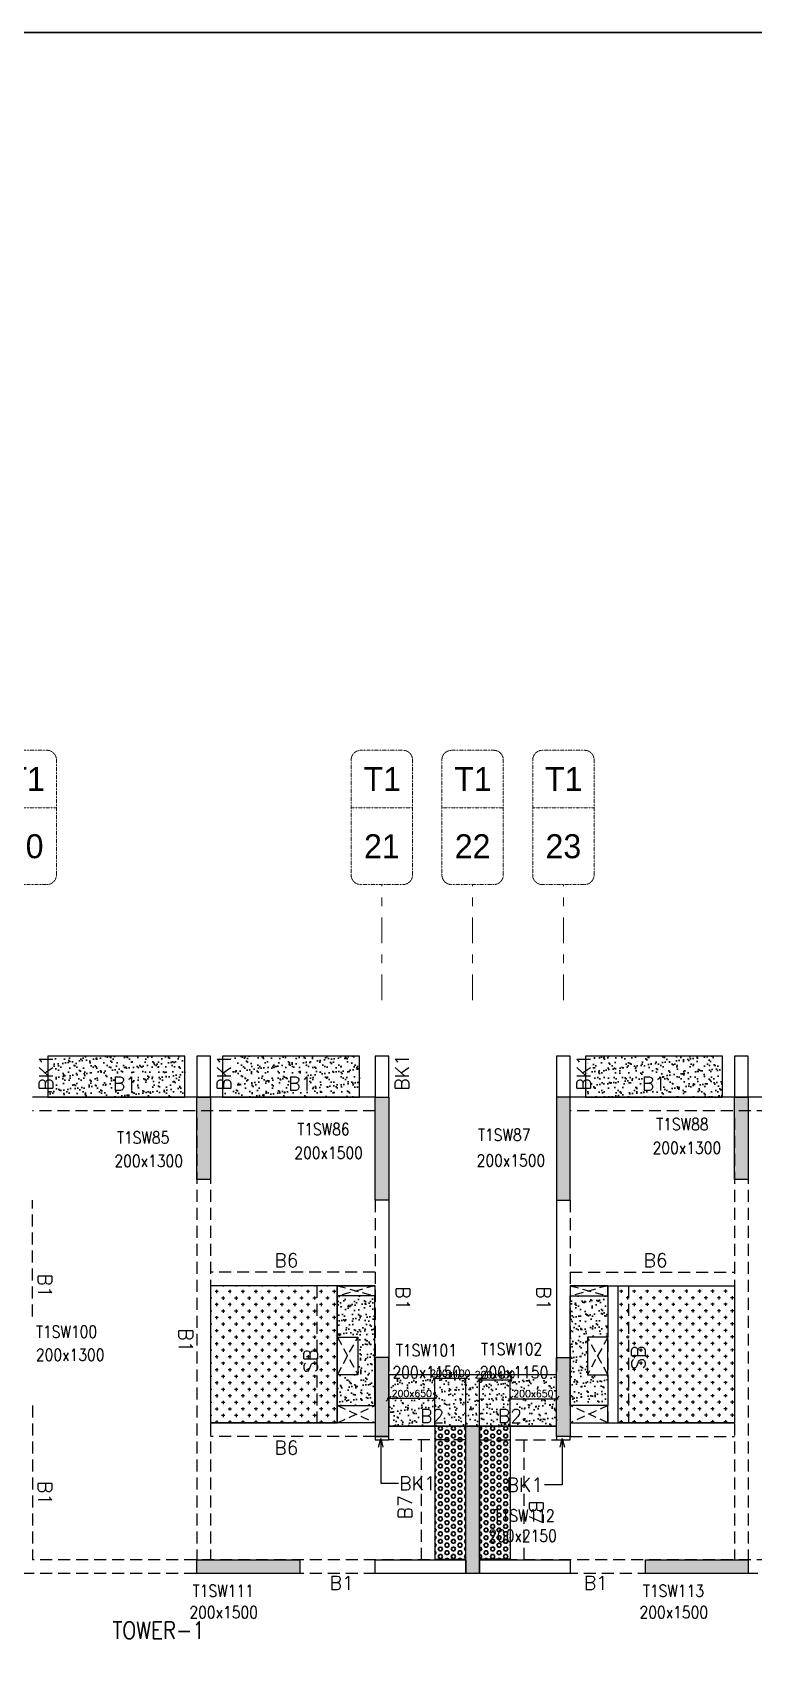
# Model space of a CAD drawing. Header units: millimetres. Extents: x 1078357 to 2594950, y -5122486 to -4636555.
# Drawn here: x 1288172 to 1298697, y -4660754 to -4636994 of the extents above; entities that cross this region are included whole.
import ezdxf
from ezdxf.enums import TextEntityAlignment as Align

# ---------------------------------------------------------------- set-up
doc = ezdxf.new("R2010")
doc.units = ezdxf.units.MM
doc.header["$PDMODE"] = 35
for name, pattern in [('CONTINOUS', [0]), ('DGN STYLE 7', [8.34, 3.75, -1.67, 1.25, -1.67]), ('HIDDEN', [0.375, 0.25, -0.125]), ('New Retail block$0$CONTINOUS', [0])]:
    doc.linetypes.add(name, pattern=pattern)
doc.layers.get('0').update_dxf_attribs({"lineweight": 0})
doc.layers.get('Defpoints').update_dxf_attribs({"lineweight": 0})
for name, color, linetype in [('B-200x325', 201, 'HIDDEN'), ('DROP SLAB', 8, 'Continuous'), ('NON STR. RCC WALL', 6, 'Continuous'), ('S-BEAM', 3, 'HIDDEN'), ('S-BEAM NO.', 6, 'Continuous'), ('S-COLUMN', 1, 'Continuous'), ('S-CUTOUT', 8, 'HIDDEN'), ('S-SLAB-PROJECTION', 54, 'New Retail block$0$CONTINOUS'), ('SLAB FOLD', 8, 'Continuous'), ('TEXT', 7, 'Continuous')]:
    doc.layers.add(name, color=color, linetype=linetype)
for name, color, linetype, lineweight in [('Boundary', 40, 'Continuous', 30), ('COL. NO.', 30, 'Continuous', 25), ('COL. SIZE', 7, 'Continuous', 25), ('DIM', 9, 'Continuous', 25), ('GRID LINE', 8, 'Continuous', 0), ('GRID NO', 8, 'DGN STYLE 7', 13), ('HATCH', 8, 'Continuous', 30)]:
    doc.layers.add(name, color=color, linetype=linetype, lineweight=lineweight)
doc.styles.add('Roman', font='romans')
doc.styles.add('ROMANS', font='romans.shx', dxfattribs={"width": 0.85})
doc.styles.get("Standard").update_dxf_attribs({"font": 'Adani Regular.ttf', "height": 500})
doc.dimstyles.new('HARESH', dxfattribs={"dimtxt": 150, "dimasz": 75, "dimexe": 0, "dimexo": 0, "dimgap": 25, "dimtad": 1, "dimdec": 0, "dimdsep": 46, "dimtxsty": 'Roman', "dimblk": 'OBLIQUE', "dimcen": 225, "dimdle": 25, "dimclrd": 2, "dimclre": 2, "dimclrt": 7, "dimadec": 8, "dimazin": 1, "dimtfac": 1, "dimtdec": 0, "dimtmove": 0, "dimatfit": 0, "dimfxl": 1, "dimlwd": -1, "dimlwe": -1, "dimarcsym": 0})
pattern_1 = [(180.03079016, (-2034220.15, 9385172.05), (-95.1987999, -95.3011726), [47.625, -142.875]), (270.03079016, (-2034243.98, 9385195.85), (95.3011726, -95.1987999), [47.625, -142.875])]
pattern_2 = [(180, (1232896.74, -4470529.36), (-7e-15, -54.992613), [31.75, -63.5]), (300, (1232896.74, -4470529.36), (47.625, 27.496307), [31.75, -63.5]), (240, (1232864.99, -4470529.36), (47.625, -27.496307), [31.75, -63.5])]

# ---------------------------------------------------------------- blocks, each defined once
blk = doc.blocks.new('_Oblique')
at = {"color": 0, "linetype": 'ByBlock', "lineweight": -2}
blk.add_line((-0.5, -0.5), (0.5, 0.5), dxfattribs=at)
blk = doc.blocks.new('*D1135')
at = {"layer": 'Defpoints', "color": 0, "ltscale": 700, "transparency": 16777216}
for p in [(1294046, -4656639), (1294046, -4657334, 0), (1294496, -4657334, 0)]:
    blk.add_point(p, dxfattribs=at)
at = {"layer": 'DIM', "color": 2, "ltscale": 700, "transparency": 16777216}
for p, q in [((1294521, -4656639), (1294021, -4656639)), ((1294046, -4657334), (1294046, -4656639)), ((1294496, -4657334), (1294496, -4656639))]:
    blk.add_line(p, q, dxfattribs=at)
at = {"layer": 'DIM', "color": 2, "ltscale": 700, "transparency": 16777216, "xscale": 75, "yscale": 75, "zscale": 75, "rotation": 180}
blk.add_blockref('_Oblique', (1294046, -4656639), dxfattribs=at)
at = {"layer": 'DIM', "color": 2, "ltscale": 700, "transparency": 16777216, "xscale": 75, "yscale": 75, "zscale": 75}
blk.add_blockref('_Oblique', (1294496, -4656639), dxfattribs=at)
at = {"layer": 'DIM', "color": 7, "ltscale": 700, "transparency": 16777216, "insert": (1294271, -4656564), "char_height": 150, "attachment_point": 5, "style": 'Roman'}
blk.add_mtext('{\\H0.666667x;200x400}', dxfattribs=at)
blk = doc.blocks.new('*D1136')
at = {"layer": 'Defpoints', "color": 0, "ltscale": 700, "transparency": 16777216}
for p in [(1293372, -4656932), (1293372, -4657334, 0), (1294046, -4657334, 0)]:
    blk.add_point(p, dxfattribs=at)
at = {"layer": 'DIM', "color": 2, "ltscale": 700, "transparency": 16777216}
for p, q in [((1294071, -4656932), (1293347, -4656932)), ((1293372, -4657334), (1293372, -4656932)), ((1294046, -4657334), (1294046, -4656932))]:
    blk.add_line(p, q, dxfattribs=at)
at = {"layer": 'DIM', "color": 2, "ltscale": 700, "transparency": 16777216, "xscale": 75, "yscale": 75, "zscale": 75, "rotation": 180}
blk.add_blockref('_Oblique', (1293372, -4656932), dxfattribs=at)
at = {"layer": 'DIM', "color": 2, "ltscale": 700, "transparency": 16777216, "xscale": 75, "yscale": 75, "zscale": 75}
blk.add_blockref('_Oblique', (1294046, -4656932), dxfattribs=at)
at = {"layer": 'DIM', "color": 7, "ltscale": 700, "transparency": 16777216, "insert": (1293709, -4656857), "char_height": 150, "attachment_point": 5, "style": 'Roman'}
blk.add_mtext('{\\H0.666667x;200x650}', dxfattribs=at)
blk = doc.blocks.new('*D1137')
at = {"layer": 'Defpoints', "color": 0, "ltscale": 700, "transparency": 16777216}
for p in [(1295147, -4656657), (1294696, -4657334, 0), (1295147, -4657334, 0)]:
    blk.add_point(p, dxfattribs=at)
at = {"layer": 'DIM', "color": 2, "ltscale": 700, "transparency": 16777216}
for p, q in [((1294671, -4656657), (1295172, -4656657)), ((1294696, -4657334), (1294696, -4656657)), ((1295147, -4657334), (1295147, -4656657))]:
    blk.add_line(p, q, dxfattribs=at)
at = {"layer": 'DIM', "color": 2, "ltscale": 700, "transparency": 16777216, "xscale": 75, "yscale": 75, "zscale": 75, "rotation": 180}
blk.add_blockref('_Oblique', (1294696, -4656657), dxfattribs=at)
at = {"layer": 'DIM', "color": 2, "ltscale": 700, "transparency": 16777216, "xscale": 75, "yscale": 75, "zscale": 75}
blk.add_blockref('_Oblique', (1295147, -4656657), dxfattribs=at)
at = {"layer": 'DIM', "color": 7, "ltscale": 700, "transparency": 16777216, "insert": (1294921, -4656582), "char_height": 150, "attachment_point": 5, "style": 'Roman'}
blk.add_mtext('{\\H0.666667x;200x400}', dxfattribs=at)
blk = doc.blocks.new('*D1138')
at = {"layer": 'Defpoints', "color": 0, "ltscale": 700, "transparency": 16777216}
for p in [(1295821, -4656934), (1295147, -4657334, 0), (1295821, -4657334, 0)]:
    blk.add_point(p, dxfattribs=at)
at = {"layer": 'DIM', "color": 2, "ltscale": 700, "transparency": 16777216}
for p, q in [((1295122, -4656934), (1295846, -4656934)), ((1295147, -4657334), (1295147, -4656934)), ((1295821, -4657334), (1295821, -4656934))]:
    blk.add_line(p, q, dxfattribs=at)
at = {"layer": 'DIM', "color": 2, "ltscale": 700, "transparency": 16777216, "xscale": 75, "yscale": 75, "zscale": 75, "rotation": 180}
blk.add_blockref('_Oblique', (1295147, -4656934), dxfattribs=at)
at = {"layer": 'DIM', "color": 2, "ltscale": 700, "transparency": 16777216, "xscale": 75, "yscale": 75, "zscale": 75}
blk.add_blockref('_Oblique', (1295821, -4656934), dxfattribs=at)
at = {"layer": 'DIM', "color": 7, "ltscale": 700, "transparency": 16777216, "insert": (1295484, -4656859), "char_height": 150, "attachment_point": 5, "style": 'Roman'}
blk.add_mtext('{\\H0.666667x;200x650}', dxfattribs=at)
blk = doc.blocks.new('Tower grid nomenclature-ex')
at = {"layer": 'GRID NO'}
blk.add_lwpolyline([(-1250, -600), (1750, -600, 0.414214), (2000, -350), (2000, 750, 0.414214), (1750, 1000), (-1250, 1000, 0.414214), (-1500, 750), (-1500, -350, 0.414214)], format="xyb", close=True, dxfattribs=at)
blk.add_lwpolyline([(0, 1000), (0, -600)], dxfattribs=at)
at = {"layer": 'GRID NO', "flags": 8}
for p in [(-1235, 400), (1788, 400)]:
    blk.add_attdef('GRID', text='', height=625, dxfattribs=at).set_placement(p, align=Align.MIDDLE_CENTER)

msp = doc.modelspace()

# ---------------------------------------------------------------- hatches: boundary and pattern name
at = {"layer": 'DROP SLAB'}
h = msp.add_hatch(dxfattribs=at)
h.set_pattern_fill('CROSS', color=8, scale=15, angle=0.03079)
h.set_pattern_definition(pattern_1)
h.paths.add_polyline_path([(1292621.3, -4655284.5), (1290771.6, -4655284.7), (1290771.6, -4657284.6), (1292621.3, -4657284.4)])
h = msp.add_hatch(dxfattribs=at)
h.set_pattern_fill('CROSS', color=8, scale=15, angle=179.96921)
h.set_pattern_definition(pattern_1)
h.paths.add_polyline_path([(1296721.6, -4655284.7), (1298421.6, -4655284.7), (1298421.6, -4657284.5), (1296721.6, -4657284.5)])
at = {"layer": 'HATCH'}
h = msp.add_hatch(dxfattribs=at)
h.set_pattern_fill('AR-SAND', color=8, scale=3, angle=179.97015)
h.set_pattern_definition([(37.4701541, (-1654761.65, 9335035.87), (-4.7236114, 146.8264517), [0, -115.824, 0, -129.54, 0, -123.825]), (7.4701541, (-1654761.65, 9335035.87), (134.9689868, 214.9772528), [0, -62.484, 0, -104.394, 0, -40.005]), (327.4701541, (-1654855.38, 9335035.92), (237.2979035, 0.3075449), [0, -38.1, 0, -137.16, 0, -179.07]), (317.4701541, (-1654855.38, 9335035.92), (229.1017424, 66.759465), [0, -19.05, 0, -89.916, 0, -102.87])])
h.paths.add_polyline_path([(1290396.9, -4651934.4), (1288396.9, -4651934.4), (1288396.9, -4652534.4), (1290396.9, -4652534.4)])
h = msp.add_hatch(dxfattribs=at)
h.set_pattern_fill('AR-SAND', color=8, scale=3, angle=179.97015)
h.set_pattern_definition([(37.4701541, (-1657311.65, 9335035.87), (-4.7236114, 146.8264517), [0, -115.824, 0, -129.54, 0, -123.825]), (7.4701541, (-1657311.65, 9335035.87), (134.9689868, 214.9772528), [0, -62.484, 0, -104.394, 0, -40.005]), (327.4701541, (-1657405.38, 9335035.92), (237.2979035, 0.3075449), [0, -38.1, 0, -137.16, 0, -179.07]), (317.4701541, (-1657405.38, 9335035.92), (229.1017424, 66.759465), [0, -19.05, 0, -89.916, 0, -102.87])])
h.paths.add_polyline_path([(1292946.9, -4651934.4), (1290946.9, -4651934.4), (1290946.9, -4652534.4), (1292946.9, -4652534.4)])
h = msp.add_hatch(dxfattribs=at)
h.set_pattern_fill('AR-SAND', color=8, scale=3, angle=179.97015)
h.set_pattern_definition([(37.4701541, (-1662611.65, 9335035.87), (-4.7236114, 146.8264517), [0, -115.824, 0, -129.54, 0, -123.825]), (7.4701541, (-1662611.65, 9335035.87), (134.9689868, 214.9772528), [0, -62.484, 0, -104.394, 0, -40.005]), (327.4701541, (-1662705.38, 9335035.92), (237.2979035, 0.3075449), [0, -38.1, 0, -137.16, 0, -179.07]), (317.4701541, (-1662705.38, 9335035.92), (229.1017424, 66.759465), [0, -19.05, 0, -89.916, 0, -102.87])])
h.paths.add_polyline_path([(1298246.9, -4651934.4), (1296246.9, -4651934.4), (1296246.9, -4652534.4), (1298246.9, -4652534.4)])
h = msp.add_hatch(dxfattribs=at)
h.set_pattern_fill('AR-SAND', color=8, scale=3, angle=0.02985)
h.set_pattern_definition([(37.47015413, (-3738862.02, 18703074.26), (-4.72361136, 146.8264517), [0, -115.824, 0, -129.54, 0, -123.825]), (7.4701541, (-3738862.02, 18703074.26), (134.9689868, 214.9772528), [0, -62.484, 0, -104.394, 0, -40.005]), (327.4701541, (-3738955.74, 18703074.31), (237.2979035, 0.3075449), [0, -38.1, 0, -137.16, 0, -179.07]), (317.4701541, (-3738955.74, 18703074.3), (229.1017424, 66.759465), [0, -19.05, 0, -89.916, 0, -102.87])])
h.paths.add_polyline_path([(1293171, -4655434.4), (1292621, -4655434.4), (1292621, -4656034.4), (1292921, -4656034.4), (1292921, -4656584.4), (1292621, -4656584.3), (1292621, -4657034.4), (1293171, -4657034.4)])
h = msp.add_hatch(dxfattribs=at)
h.set_pattern_fill('AR-SAND', color=8, scale=3, angle=179.97015)
h.set_pattern_definition([(37.47015413, (-3738861.25, 18703074.19), (-4.72361136, 146.8264517), [0, -115.824, 0, -129.54, 0, -123.825]), (7.4701541, (-3738861.25, 18703074.19), (134.9689868, 214.9772528), [0, -62.484, 0, -104.394, 0, -40.005]), (327.4701541, (-3738954.97, 18703074.24), (237.2979035, 0.3075449), [0, -38.1, 0, -137.16, 0, -179.07]), (317.4701541, (-3738954.97, 18703074.24), (229.1017424, 66.759465), [0, -19.05, 0, -89.916, 0, -102.87])])
h.paths.add_polyline_path([(1296021.7, -4655434.4), (1296571.7, -4655434.4), (1296571.7, -4656034.5), (1296271.7, -4656034.5), (1296271.7, -4656584.4), (1296571.7, -4656584.4), (1296571.7, -4657034.4), (1296021.7, -4657034.4)])
h = msp.add_hatch(dxfattribs=at)
h.set_pattern_fill('AR-SAND', color=8, scale=3, angle=179.97015)
h.set_pattern_definition([(37.4701541, (-2754536.36, 14019055.08), (-4.72361136, 146.8264517), [0, -115.824, 0, -129.54, 0, -123.825]), (7.4701541, (-2754536.36, 14019055.08), (134.9689868, 214.9772528), [0, -62.484, 0, -104.394, 0, -40.005]), (327.4701541, (-2754630.09, 14019055.13), (237.2979035, 0.3075449), [0, -38.1, 0, -137.16, 0, -179.07]), (317.4701541, (-2754630.1, 14019055.13), (229.1017424, 66.759465), [0, -19.05, 0, -89.916, 0, -102.87])])
h.paths.add_polyline_path([(1295821.9, -4656584.3), (1293371.9, -4656584.3), (1293371.9, -4657334.3), (1295821.9, -4657334.3)])
at = {"layer": 'HATCH', "ltscale": 1000}
h = msp.add_hatch(dxfattribs=at)
h.set_pattern_fill('HEX', color=8, scale=10, angle=180)
h.set_pattern_definition(pattern_2)
h.paths.add_polyline_path([(1294496.7, -4659273.8), (1294046.7, -4659273.8), (1294046.7, -4657334.4), (1294496.7, -4657334.4)])
h = msp.add_hatch(dxfattribs=at)
h.set_pattern_fill('HEX', color=8, scale=10, angle=180)
h.set_pattern_definition(pattern_2)
h.paths.add_polyline_path([(1294697.1, -4659273.8), (1295147.1, -4659273.8), (1295147.1, -4657334.4), (1294697.1, -4657334.4)])
at = {"layer": 'S-COLUMN', "lineweight": 25}
h = msp.add_hatch(color=1, dxfattribs=at)
h.dxf.hatch_style = 1
h.paths.add_polyline_path([(1290571.7, -4653734.4), (1290771.7, -4653734.4), (1290771.7, -4652534.4), (1290571.7, -4652534.4)])
at = {"layer": 'S-COLUMN', "lineweight": 25, "extrusion": (-1.00316e-06, 2.11765e-11, 1)}
h = msp.add_hatch(color=1, dxfattribs=at)
h.dxf.hatch_style = 1
h.paths.add_polyline_path([(1293171.7, -4652534.4), (1293371.7, -4652534.4), (1293371.7, -4654034.4), (1293171.7, -4654034.4)])
at = {"layer": 'S-COLUMN', "lineweight": 25, "extrusion": (1.00316e-06, 1.91639e-11, 1)}
h = msp.add_hatch(color=1, dxfattribs=at)
h.dxf.hatch_style = 1
h.paths.add_polyline_path([(1296021.7, -4652534.4), (1295821.7, -4652534.4), (1295821.7, -4654034.4), (1296021.7, -4654034.4)])
at = {"layer": 'S-COLUMN', "lineweight": 25}
h = msp.add_hatch(color=1, dxfattribs=at)
h.dxf.hatch_style = 1
h.paths.add_polyline_path([(1298421.7, -4653734.4), (1298621.7, -4653734.4), (1298621.7, -4652534.4), (1298421.7, -4652534.4)])
at = {"layer": 'S-COLUMN', "lineweight": 25, "extrusion": (-1.00316e-06, 2.11765e-11, 1)}
h = msp.add_hatch(color=1, dxfattribs=at)
h.dxf.hatch_style = 1
h.paths.add_polyline_path([(1293171.7, -4657484.4), (1293371.7, -4657484.4), (1293371.7, -4656334.4), (1293171.7, -4656334.4)])
at = {"layer": 'S-COLUMN', "lineweight": 25, "extrusion": (1.00316e-06, 1.91639e-11, 1)}
h = msp.add_hatch(color=1, dxfattribs=at)
h.dxf.hatch_style = 1
h.paths.add_polyline_path([(1296021.7, -4657484.4), (1295821.7, -4657484.4), (1295821.7, -4656334.4), (1296021.7, -4656334.4)])
at = {"layer": 'S-COLUMN', "lineweight": 25}
h = msp.add_hatch(color=1, dxfattribs=at)
h.dxf.hatch_style = 1
h.paths.add_polyline_path([(1294496.7, -4657334.4), (1294696.7, -4657334.4), (1294696.7, -4659484.4), (1294496.7, -4659484.4)])
h = msp.add_hatch(color=1, dxfattribs=at)
h.dxf.hatch_style = 1
h.paths.add_polyline_path([(1290571.7, -4659284.4), (1292071.7, -4659284.4), (1292071.7, -4659484.4), (1290571.7, -4659484.4)])
h = msp.add_hatch(color=1, dxfattribs=at)
h.dxf.hatch_style = 1
h.paths.add_polyline_path([(1297121.7, -4659284.4), (1298621.7, -4659284.4), (1298621.7, -4659484.4), (1297121.7, -4659484.4)])

# ---------------------------------------------------------------- linework, layer by layer
at = {"layer": 'Boundary', "ltscale": 700, "elevation": 0}
msp.add_lwpolyline([(1220842.9, -4636994.1), (1327544.7, -4636994.1), (1327544.7, -4684348.8), (1220842.9, -4684348.8)], close=True, dxfattribs=at)
at = {"layer": 'DROP SLAB', "color": 3, "linetype": 'CONTINOUS', "ltscale": 500, "elevation": 0}
for points in [[(1292621.3, -4655284.5), (1290771.6, -4655284.7), (1290771.6, -4657284.6), (1292621.3, -4657284.4)], [(1292621.3, -4655284.7), (1293171.3, -4655284.7), (1293171.3, -4655434.4), (1292621.3, -4655434.4)], [(1296571.7, -4655284.7), (1296021.7, -4655284.7), (1296021.7, -4655434.4), (1296571.7, -4655434.4)], [(1296721.6, -4655284.7), (1298421.6, -4655284.7), (1298421.6, -4657284.5), (1296721.6, -4657284.5)], [(1292621.6, -4656034.4), (1292921.6, -4656034.4), (1292921.6, -4656584.4), (1292621.6, -4656584.4)], [(1296571.7, -4656034.4), (1296271.7, -4656034.4), (1296271.7, -4656584.4), (1296571.7, -4656584.4)], [(1292621.8, -4657034.4), (1293171.6, -4657034.4), (1293171.6, -4657284.5), (1292621.8, -4657284.5)], [(1296571.7, -4657034.4), (1296021.9, -4657034.4), (1296021.9, -4657284.5), (1296571.7, -4657284.5)]]:
    msp.add_lwpolyline(points, close=True, dxfattribs=at)
at = {"layer": 'GRID LINE', "linetype": 'DGN STYLE 7', "ltscale": 100, "elevation": 0}
for points in [[(1293271.7, -4651118.7), (1293271.7, -4649429.8)], [(1294596.7, -4651118.7), (1294596.7, -4649429.8)], [(1295921.7, -4651118.7), (1295921.7, -4649429.8)]]:
    msp.add_lwpolyline(points, dxfattribs=at)
at = {"layer": 'NON STR. RCC WALL', "elevation": 0}
for points in [[(1294496.7, -4659284.4), (1294496.7, -4659484.4), (1293171.7, -4659484.4), (1293171.7, -4659284.4)], [(1296021.7, -4659284.4), (1296021.7, -4659484.4), (1294696.7, -4659484.4), (1294696.7, -4659284.4)]]:
    msp.add_lwpolyline(points, close=True, dxfattribs=at)
at = {"layer": 'S-BEAM', "linetype": 'CONTINOUS', "ltscale": 700}
for p, q in [((1290771.6, -4651934.4, 0), (1290571.6, -4651934.4, 0)), ((1290571.6, -4651934.4, 0), (1290571.6, -4652534.4, 0)), ((1290771.6, -4652534.4, 0), (1290771.6, -4651934.4, 0)), ((1293371.6, -4651934.3, 0), (1293171.6, -4651934.3, 0)), ((1293171.6, -4651934.3, 0), (1293171.6, -4652534.3, 0)), ((1293371.6, -4652534.3, 0), (1293371.6, -4651934.3, 0)), ((1296021.6, -4651934.3, 0), (1295821.6, -4651934.3, 0)), ((1295821.6, -4651934.3, 0), (1295821.6, -4652534.3, 0)), ((1296021.6, -4652534.3, 0), (1296021.6, -4651934.3, 0)), ((1298621.6, -4651934.4, 0), (1298421.6, -4651934.4, 0)), ((1298421.6, -4651934.4, 0), (1298421.6, -4652534.4, 0)), ((1298621.6, -4652534.4, 0), (1298621.6, -4651934.4, 0)), ((1293171.9, -4652534.4, 0), (1288171.9, -4652534.4, 0)), ((1301021.9, -4652534.4, 0), (1296021.9, -4652534.4, 0)), ((1293371.9, -4654034.3, 0), (1293371.9, -4656534.4, 0)), ((1295821.9, -4654034.3, 0), (1295821.9, -4656534.4, 0)), ((1295821.9, -4657334.3, 0), (1293371.9, -4657334.3, 0))]:
    msp.add_line(p, q, dxfattribs=at)
at = {"layer": 'S-BEAM', "linetype": 'HIDDEN', "ltscale": 700}
for p, q in [((1293171.9, -4652734.4, 0), (1288171.9, -4652734.4, 0)), ((1290571.9, -4652834.4, 0), (1290571.9, -4659284.3, 0)), ((1290771.9, -4652834.4, 0), (1290771.9, -4659284.3, 0)), ((1301021.9, -4652734.4, 0), (1296021.9, -4652734.4, 0)), ((1298421.9, -4652834.4, 0), (1298421.9, -4659284.3, 0)), ((1298621.9, -4652834.4, 0), (1298621.9, -4659284.3, 0)), ((1288171.9, -4655734.3, 0), (1288171.9, -4654034.3, 0)), ((1293171.9, -4654034.3, 0), (1293171.9, -4656534.4, 0)), ((1296021.9, -4654034.3, 0), (1296021.9, -4656534.4, 0)), ((1292321.3, -4655284.7, 0), (1292321.3, -4657284.5, 0)), ((1296570.3, -4655284.9, 0), (1296570.3, -4657284.7, 0)), ((1296870.3, -4655284.9, 0), (1296870.3, -4657284.7, 0)), ((1288171.9, -4657034.4, 0), (1288171.9, -4659284.4, 0)), ((1294496.9, -4657534.3, 0), (1293371.9, -4657534.3, 0)), ((1294696.9, -4657534.3, 0), (1295821.9, -4657534.3, 0)), ((1294496.7, -4659484.3, 0), (1282296.7, -4659484.3, 0)), ((1294496.7, -4659284.3, 0), (1288171.9, -4659284.3, 0)), ((1301021.9, -4659284.3, 0), (1294696.7, -4659284.3, 0)), ((1306896.7, -4659484.3, 0), (1294696.7, -4659484.3, 0))]:
    msp.add_line(p, q, dxfattribs=at)
at = {"layer": 'S-BEAM', "ltscale": 700}
for p, q in [((1293171.6, -4655084.7, 0), (1290771.6, -4655084.7, 0)), ((1296021.5, -4655084.7, 0), (1298421.5, -4655084.7, 0)), ((1293171.4, -4657484.5, 0), (1290771.6, -4657484.5, 0)), ((1293846.4, -4657534.4, 0), (1293846.4, -4659284.4, 0)), ((1295346.7, -4657534.4, 0), (1295346.7, -4659284.4, 0)), ((1296021.7, -4657484.5, 0), (1298421.5, -4657484.5, 0))]:
    msp.add_line(p, q, dxfattribs=at)
at = {"layer": 'S-BEAM', "linetype": 'Continuous', "ltscale": 700}
for p, q in [((1293171.6, -4655284.7, 0), (1290771.6, -4655284.7, 0)), ((1296021.5, -4655284.7, 0), (1298421.5, -4655284.7, 0)), ((1293171.4, -4657284.5, 0), (1290771.6, -4657284.5, 0)), ((1296021.7, -4657284.5, 0), (1298421.5, -4657284.5, 0)), ((1294046.4, -4657534.4, 0), (1294046.4, -4659273.8, 0)), ((1295146.7, -4657534.4, 0), (1295146.7, -4659273.8, 0))]:
    msp.add_line(p, q, dxfattribs=at)
at = {"layer": 'S-BEAM', "linetype": 'ByBlock', "ltscale": 700}
msp.add_line((1292621.3, -4655284.7, 0), (1292621.3, -4657284.5, 0), dxfattribs=at)
at = {"layer": 'S-BEAM', "linetype": 'Continuous', "ltscale": 700, "elevation": 0}
for points in [[(1293372, -4657484.4), (1293172, -4657484.4), (1293172, -4657534.6), (1293372, -4657534.6)], [(1296021.9, -4657484.4), (1295821.9, -4657484.4), (1295821.9, -4657534.6), (1296021.9, -4657534.6)]]:
    msp.add_lwpolyline(points, close=True, dxfattribs=at)
at = {"layer": 'S-COLUMN', "color": 1, "lineweight": 25, "elevation": 0}
for points in [[(1290571.7, -4652534.4), (1290771.7, -4652534.4), (1290771.7, -4653734.4), (1290571.7, -4653734.4)], [(1298421.7, -4652534.4), (1298621.7, -4652534.4), (1298621.7, -4653734.4), (1298421.7, -4653734.4)], [(1294496.7, -4657334.4), (1294696.7, -4657334.4), (1294696.7, -4659484.4), (1294496.7, -4659484.4)], [(1290571.7, -4659284.4), (1292071.7, -4659284.4), (1292071.7, -4659484.4), (1290571.7, -4659484.4)], [(1297121.7, -4659284.4), (1298621.7, -4659284.4), (1298621.7, -4659484.4), (1297121.7, -4659484.4)]]:
    msp.add_lwpolyline(points, close=True, dxfattribs=at)
at = {"layer": 'S-COLUMN', "color": 1, "lineweight": 25, "extrusion": (-1.00316e-06, 2.11765e-11, 1), "elevation": -1.3}
for points in [[(1293171.7, -4652534.4), (1293371.7, -4652534.4), (1293371.7, -4654034.4), (1293171.7, -4654034.4)], [(1293171.7, -4657484.4), (1293371.7, -4657484.4), (1293371.7, -4656334.4), (1293171.7, -4656334.4)]]:
    msp.add_lwpolyline(points, close=True, dxfattribs=at)
at = {"layer": 'S-COLUMN', "color": 1, "lineweight": 25, "extrusion": (1.00316e-06, 1.91639e-11, 1), "elevation": 1.3}
for points in [[(1296021.7, -4652534.4), (1295821.7, -4652534.4), (1295821.7, -4654034.4), (1296021.7, -4654034.4)], [(1296021.7, -4657484.4), (1295821.7, -4657484.4), (1295821.7, -4656334.4), (1296021.7, -4656334.4)]]:
    msp.add_lwpolyline(points, close=True, dxfattribs=at)
at = {"layer": 'S-CUTOUT', "ltscale": 500}
for p, q in [((1293171.3, -4655284.4, 0), (1292621.3, -4655434.4, 0)), ((1292622.1, -4655284.7, 0), (1293171.3, -4655434.4, 0)), ((1296021.7, -4655284.4, 0), (1296571.7, -4655434.4, 0)), ((1296570.9, -4655284.7, 0), (1296021.7, -4655434.4, 0)), ((1292621.6, -4656034.4, 0), (1292921.6, -4656584.4, 0)), ((1292621.6, -4656584.4, 0), (1292921.6, -4656034.4, 0)), ((1296571.8, -4656034.4, 0), (1296271.7, -4656584.4, 0)), ((1296571.8, -4656584.4, 0), (1296271.7, -4656034.4, 0)), ((1292621.8, -4657034.4, 0), (1293171.6, -4657284.5, 0)), ((1292621.8, -4657284.5, 0), (1293171.8, -4657034.4, 0)), ((1296571.7, -4657284.5, 0), (1296021.7, -4657034.4, 0)), ((1296571.7, -4657034.4, 0), (1296021.9, -4657284.5, 0))]:
    msp.add_line(p, q, dxfattribs=at)
at = {"layer": 'S-SLAB-PROJECTION', "elevation": 0}
for points in [[(1290396.9, -4651934.4), (1288396.9, -4651934.4), (1288396.9, -4652534.4), (1290396.9, -4652534.4)], [(1292946.9, -4651934.4), (1290946.9, -4651934.4), (1290946.9, -4652534.4), (1292946.9, -4652534.4)], [(1298246.9, -4651934.4), (1296246.9, -4651934.4), (1296246.9, -4652534.4), (1298246.9, -4652534.4)], [(1295821.9, -4656584.3), (1293371.9, -4656584.3), (1293371.9, -4657334.3), (1295821.9, -4657334.3)]]:
    msp.add_lwpolyline(points, close=True, dxfattribs=at)
at = {"layer": 'SLAB FOLD', "color": 8, "ltscale": 1000, "elevation": 0}
for points in [[(1293171, -4655434.4), (1292621, -4655434.4), (1292621, -4656034.4), (1292921, -4656034.4), (1292921, -4656584.4), (1292621, -4656584.3), (1292621, -4657034.4), (1293171, -4657034.4), (1293171, -4655434.4)], [(1296021.7, -4655434.4), (1296571.7, -4655434.4), (1296571.7, -4656034.5), (1296271.7, -4656034.5), (1296271.7, -4656584.4), (1296571.7, -4656584.4), (1296571.7, -4657034.4), (1296021.7, -4657034.4), (1296021.7, -4655434.4)]]:
    msp.add_lwpolyline(points, dxfattribs=at)
for points in [[(1294046.6, -4659273.8), (1294496.6, -4659273.8), (1294496.6, -4657334.4), (1294046.6, -4657334.4)], [(1295146.9, -4659273.8), (1294696.7, -4659273.8), (1294696.7, -4657334.4), (1295146.9, -4657334.4)]]:
    msp.add_lwpolyline(points, close=True, dxfattribs=at)

# ---------------------------------------------------------------- block references
at = {"layer": 'GRID NO'}
ref = msp.add_blockref('Tower grid nomenclature-ex', (1287959.7, -4648309.8, 0), dxfattribs=dict(at, xscale=0.56, yscale=0.56, zscale=0.56, rotation=270))
ref.add_attrib('GRID', '20', dxfattribs={"height": 350}).set_placement((1288071.7, -4648869.8, 0), align=Align.MIDDLE_CENTER)
ref.add_attrib('GRID', 'T1', dxfattribs={"height": 350}).set_placement((1288077.5, -4647889.8, 0), align=Align.MIDDLE_CENTER)
ref = msp.add_blockref('Tower grid nomenclature-ex', (1293159.7, -4648309.8, 0), dxfattribs=dict(at, xscale=0.56, yscale=0.56, zscale=0.56, rotation=270))
ref.add_attrib('GRID', '21', dxfattribs={"height": 350}).set_placement((1293271.7, -4648869.8, 0), align=Align.MIDDLE_CENTER)
ref.add_attrib('GRID', 'T1', dxfattribs={"height": 350}).set_placement((1293277.5, -4647889.8, 0), align=Align.MIDDLE_CENTER)
ref = msp.add_blockref('Tower grid nomenclature-ex', (1294484.7, -4648309.8, 0), dxfattribs=dict(at, xscale=0.56, yscale=0.56, zscale=0.56, rotation=270))
ref.add_attrib('GRID', '22', dxfattribs={"height": 350}).set_placement((1294596.7, -4648869.8, 0), align=Align.MIDDLE_CENTER)
ref.add_attrib('GRID', 'T1', dxfattribs={"height": 350}).set_placement((1294602.5, -4647889.8, 0), align=Align.MIDDLE_CENTER)
ref = msp.add_blockref('Tower grid nomenclature-ex', (1295809.7, -4648309.8, 0), dxfattribs=dict(at, xscale=0.56, yscale=0.56, zscale=0.56, rotation=270))
ref.add_attrib('GRID', '23', dxfattribs={"height": 350}).set_placement((1295921.7, -4648869.8, 0), align=Align.MIDDLE_CENTER)
ref.add_attrib('GRID', 'T1', dxfattribs={"height": 350}).set_placement((1295927.5, -4647889.8, 0), align=Align.MIDDLE_CENTER)

# ---------------------------------------------------------------- texts
at = {"layer": 'B-200x325', "linetype": 'Continuous', "ltscale": 700, "style": 'ROMANS'}
for rotation, p in [(0.00055, (1291702, -4655012.6, -2.7)), (359.99866, (1297091.1, -4655012.6, -2.7)), (0.00055, (1291702, -4657749.8, -2.7))]:
    msp.add_text('B6', height=200, rotation=rotation, dxfattribs=at).set_placement(p)
at = {"layer": 'COL. NO.', "linetype": 'Continuous', "style": 'ROMANS', "width": 0.85}
for s, p in [('T1SW88', (1297276.8, -4653014.8, -320.4)), ('T1SW85', (1289404.2, -4653210.4, -320.4)), ('T1SW86', (1292036.1, -4653087.7, -320.4)), ('T1SW87', (1294675.7, -4653170.3, -320.4)), ('T1SW100', (1288221.9, -4656043.2, -320.4)), ('T1SW101', (1293476.1, -4656314.8, -320.4)), ('T1SW102', (1294719.8, -4656296.2, -320.4)), ('T1SW112', (1294903.1, -4658726.9, -320.4)), ('T1SW111', (1290511, -4659825.2, -320.4)), ('T1SW113', (1297082.7, -4659825.2, -320.4))]:
    msp.add_text(s, height=175, dxfattribs=at).set_placement(p)
at = {"layer": 'COL. SIZE', "linetype": 'Continuous', "style": 'ROMANS', "width": 0.85}
for s, p in [('200x1500', (1291993.9, -4653433.5, -320.4)), ('200x1300', (1297224.3, -4653360.6, -320.4)), ('200x1300', (1289367.5, -4653551.6, -320.4)), ('200x1500', (1294655.6, -4653544.4, -320.4)), ('200x1300', (1288220.7, -4656380, -320.4)), ('200x1150', (1293427, -4656635.6, -320.4)), ('200x1150', (1294701.8, -4656635.8, -320.4)), ('200x2150', (1294824.7, -4659021.4, -320.4)), ('200x1500', (1290461.9, -4660138.7, -320.4)), ('200x1500', (1297033.5, -4660138.7, -320.4))]:
    msp.add_text(s, height=175, dxfattribs=at).set_placement(p)
at = {"layer": 'S-BEAM NO.', "linetype": 'CONTINOUS', "ltscale": 700, "style": 'ROMANS'}
for p in [(1288467.2, -4652434, 50), (1291067.2, -4652434, 50), (1293667.2, -4652434, 50), (1296317.2, -4652434, 50)]:
    msp.add_text('BK1', height=200, rotation=90, dxfattribs=at).set_placement(p)
at = {"layer": 'S-BEAM NO.', "linetype": 'HIDDEN', "ltscale": 500, "style": 'ROMANS'}
for rotation, p in [(359.99906, (1289344, -4652434, -2.7)), (359.99906, (1291904, -4652434, -2.7)), (359.99906, (1297066.4, -4652434, -2.7)), (269.99906, (1288255.1, -4655109.4, -2.7)), (269.99906, (1293478.3, -4655296.5, -2.7)), (269.99906, (1295535.8, -4655296.5, -2.7)), (269.99906, (1290309.8, -4655909.3, -2.7)), (269.99906, (1288255.1, -4658136.3, -2.7)), (359.99906, (1292508.9, -4659721.5, -2.7)), (359.99906, (1296220.1, -4659721.5, -2.7))]:
    msp.add_text('B1', height=200, rotation=rotation, dxfattribs=at).set_placement(p)
at = {"layer": 'S-BEAM NO.', "linetype": 'Continuous', "ltscale": 700, "style": 'ROMANS'}
for s, rotation, p in [('SB', 90.00094, (1297114.9, -4656509, -2.7)), ('SB', 90.00094, (1292330.3, -4656558.8, -2.7)), ('BK1', 359.99906, (1293525.1, -4658270.9, -2.7)), ('BK1', 0.00094, (1295093, -4658290.6, -2.7)), ('B7', 90.00094, (1293711.6, -4658693.9, -2.7)), ('B7', 269.99866, (1295425.5, -4658418.1, -2.7))]:
    msp.add_text(s, height=200, rotation=rotation, dxfattribs=at).set_placement(p)
at = {"layer": 'S-BEAM NO.', "linetype": 'Continuous', "ltscale": 500, "style": 'ROMANS'}
for p in [(1293829.7, -4657287.2, -2.7), (1294966.4, -4657287.2, -2.7)]:
    msp.add_text('B2', height=200, dxfattribs=at).set_placement(p)
at = {"layer": 'TEXT', "color": 6, "insert": (1290686.4, -4660189.2, 0.1), "char_height": 250, "width": 162, "attachment_point": 3, "rotation": 0.00094, "style": 'ROMANS'}
msp.add_mtext('TOWER-1', dxfattribs=at)

# ---------------------------------------------------------------- dimensions: what is measured, and where the dimension line sits
at = {"layer": 'DIM', "ltscale": 700}
for base, p1, p2, picture, middle in [((1294046.3, -4656638.8, 0), (1294496.4, -4657333.8, 0), (1294046.3, -4657333.8, 0), '*D1135', (1294271.3, -4656638.8, 0)), ((1295146.5, -4656657.1, 0), (1294696.4, -4657333.8, 0), (1295146.5, -4657333.8, 0), '*D1137', (1294921.5, -4656657.1, 0))]:
    dim = msp.add_linear_dim(base=base, p1=p1, p2=p2, text='{\\H0.666667x;200x400}', dimstyle='HARESH', override={"dimtxsty": 'Roman'}, dxfattribs=at)
    dim.commit()
    dim.dimension.update_dxf_attribs({"geometry": picture, "text_midpoint": middle, "dimtype": 160})
for base, p1, p2, picture, middle in [((1293371.6, -4656931.8, 0), (1294046.3, -4657333.8, 0), (1293371.6, -4657333.8, 0), '*D1136', (1293708.9, -4656856.8, 0)), ((1295821.4, -4656933.8, 0), (1295146.5, -4657333.8, 0), (1295821.4, -4657333.8, 0), '*D1138', (1295484, -4656858.8, 0))]:
    dim = msp.add_linear_dim(base=base, p1=p1, p2=p2, text='{\\H0.666667x;200x650}', dimstyle='HARESH', override={"dimtxsty": 'Roman', "dimtmove": 1}, dxfattribs=at)
    dim.commit()
    dim.dimension.update_dxf_attribs({"geometry": picture, "text_midpoint": middle})

# ---------------------------------------------------------------- leaders
at = {"layer": 'S-BEAM NO.', "linetype": 'Continuous', "ltscale": 700}
for points in [[(1293255.5, -4657514.8, 0), (1293255.5, -4658168.7, 0), (1293514.3, -4658168.7, 0)], [(1295905.5, -4657514.8, 0), (1295905.5, -4658188.4, 0), (1295646.6, -4658188.4, 0)]]:
    msp.add_leader(points, dimstyle='HARESH', override={"dimasz": 125, "dimgap": 25, "dimtad": 0, "dimldrblk": 'Open30'}, dxfattribs=at)

doc.saveas('drawing.dxf')
